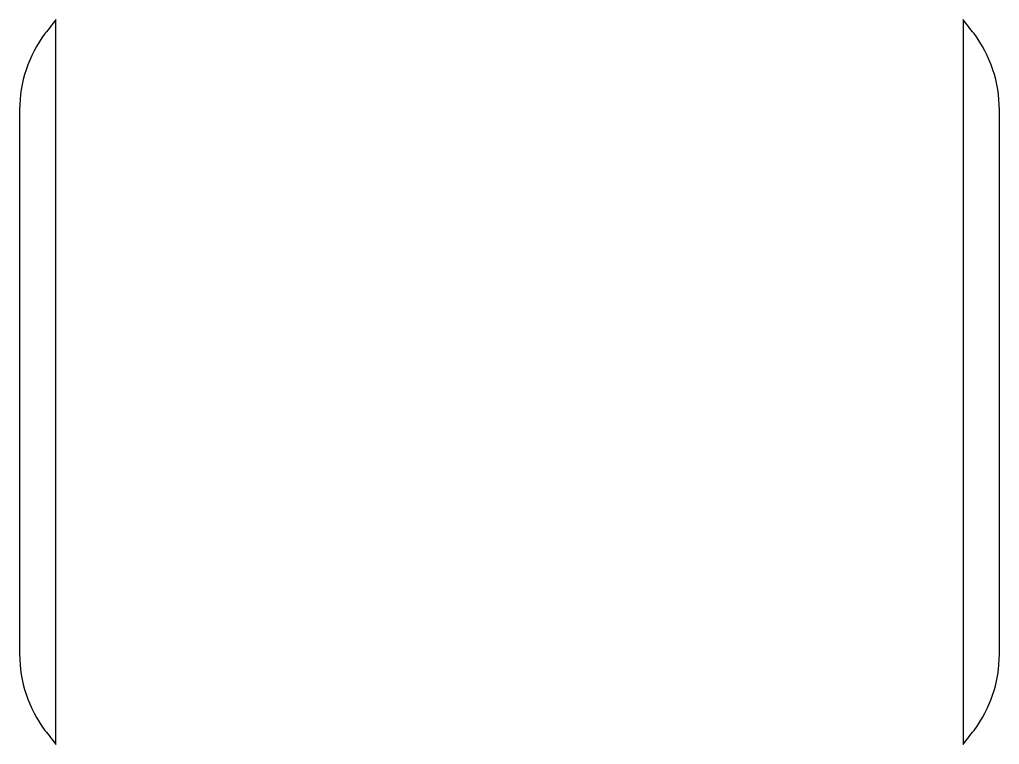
# Model space of a CAD drawing. Header units: millimetres. Extents: x -54 to 54, y -40 to 40.
import ezdxf

# ---------------------------------------------------------------- set-up
doc = ezdxf.new("R2010")
doc.units = ezdxf.units.MM
doc.layers.get('0').update_dxf_attribs({"linetype": 'CONTINUOUS'})

msp = doc.modelspace()

# ---------------------------------------------------------------- linework, layer by layer
for points in [[(-50, 39.95, 0.007657), (-51.2, 38.4, 0.162278), (-54, 30), (-54, -30, 0.162278), (-51.2, -38.4, 0.007657), (-50, -39.95)], [(51.2, -38.4, 0.162278), (54, -30), (54, 30, 0.162278), (51.2, 38.4, 0.007657), (50, 39.95), (50, -39.95, 0.007657)]]:
    msp.add_lwpolyline(points, format="xyb", close=True)

doc.saveas('drawing.dxf')
